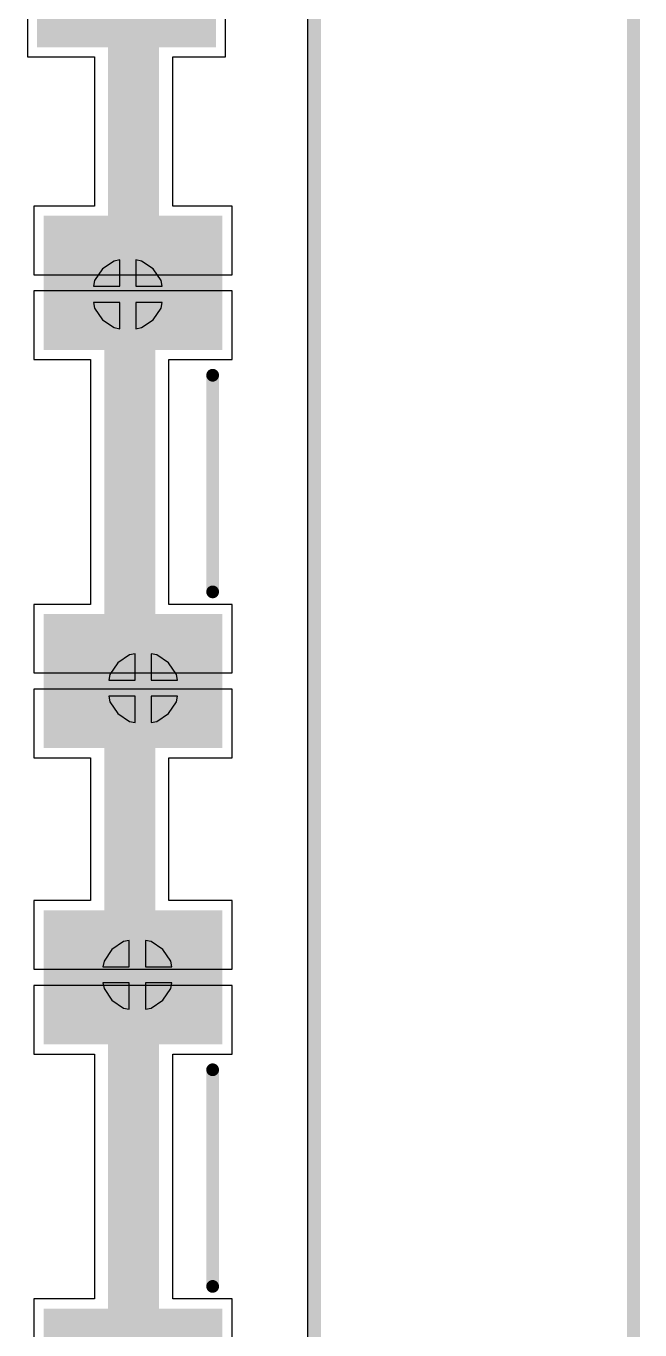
# Model space of a CAD drawing. Extents: x 60 to 151, y 116 to 276.
# Drawn here: x 141.01 to 150.63, y 154.5 to 174.97 of the extents above; entities that cross this region are included whole.
import ezdxf

# ---------------------------------------------------------------- set-up
doc = ezdxf.new("R2010")
doc.units = 0
doc.header["$MEASUREMENT"] = 0
doc.layers.get('0').update_dxf_attribs({"linetype": 'CONTINUOUS'})
for name, color, linetype in [('BOTTOMLAYER', 5, 'CONTINUOUS'), ('BOTTOMSOLDER', 6, 'CONTINUOUS'), ('MECHANICAL1', 6, 'CONTINUOUS'), ('MULTILAYER', 9, 'CONTINUOUS'), ('TOPLAYER', 1, 'CONTINUOUS'), ('TOPOVERLAY', 2, 'CONTINUOUS'), ('TOPPASTE', 8, 'CONTINUOUS'), ('TOPSOLDER', 216, 'CONTINUOUS'), ('VIAHOLELAYER', 16, 'CONTINUOUS')]:
    doc.layers.add(name, color=color, linetype=linetype)

# ---------------------------------------------------------------- blocks, each defined once
blk = doc.blocks.new('SMT2P___45')
at = {"layer": 'TOPLAYER'}
for points in [[(-0.3, -0.75), (0.3, -0.75), (-0.3, 0.75), (0.3, 0.75)], [(0.95, -0.75), (1.55, -0.75), (0.95, 0.75), (1.55, 0.75)], [(-3.45, -3.95), (-1.55, -3.95), (-3.45, -1.35), (-1.55, -1.35)], [(2.8, -3.95), (4.7, -3.95), (2.8, -1.35), (4.7, -1.35)]]:
    blk.add_solid(points, dxfattribs=at)
at = {"layer": 'TOPOVERLAY'}
for points, const_width in [([(-2.8, 0.1), (-0.8, 0.1)], 0.254), ([(2.1, 0.1), (4.5, 0.1)], 0.254), ([(-1.1, -3.9), (2.3, -3.9)], 0.2)]:
    blk.add_lwpolyline(points, dxfattribs=dict(at, const_width=const_width))
for points, const_width in [([(-2.864, 0.1, 1), (-2.737, 0.1, 1)], 0.127), ([(-0.864, 0.1, 1), (-0.737, 0.1, 1)], 0.127), ([(2.036, 0.1, 1), (2.163, 0.1, 1)], 0.127), ([(4.436, 0.1, 1), (4.563, 0.1, 1)], 0.127), ([(-1.15, -3.9, 1), (-1.05, -3.9, 1)], 0.1), ([(2.25, -3.9, 1), (2.35, -3.9, 1)], 0.1)]:
    blk.add_lwpolyline(points, format="xyb", close=True, dxfattribs=dict(at, const_width=const_width))
at = {"layer": 'TOPPASTE'}
for points in [[(-0.3, -0.75), (0.3, -0.75), (-0.3, 0.75), (0.3, 0.75)], [(0.95, -0.75), (1.55, -0.75), (0.95, 0.75), (1.55, 0.75)], [(-3.45, -3.95), (-1.55, -3.95), (-3.45, -1.35), (-1.55, -1.35)], [(2.8, -3.95), (4.7, -3.95), (2.8, -1.35), (4.7, -1.35)]]:
    blk.add_solid(points, dxfattribs=at)
at = {"layer": 'TOPSOLDER'}
for points in [[(-0.402, -0.852), (0.402, -0.852), (-0.402, 0.852), (0.402, 0.852)], [(0.848, -0.852), (1.652, -0.852), (0.848, 0.852), (1.652, 0.852)], [(-3.552, -4.052), (-1.448, -4.052), (-3.552, -1.248), (-1.448, -1.248)], [(2.698, -4.052), (4.802, -4.052), (2.698, -1.248), (4.802, -1.248)]]:
    blk.add_solid(points, dxfattribs=at)
blk = doc.blocks.new('SMT2P___46')
at = {"layer": 'TOPLAYER'}
for points in [[(-0.3, -0.75), (0.3, -0.75), (-0.3, 0.75), (0.3, 0.75)], [(0.95, -0.75), (1.55, -0.75), (0.95, 0.75), (1.55, 0.75)], [(-3.45, -3.95), (-1.55, -3.95), (-3.45, -1.35), (-1.55, -1.35)], [(2.8, -3.95), (4.7, -3.95), (2.8, -1.35), (4.7, -1.35)]]:
    blk.add_solid(points, dxfattribs=at)
at = {"layer": 'TOPOVERLAY'}
for points, const_width in [([(-2.8, 0.1), (-0.8, 0.1)], 0.254), ([(2.1, 0.1), (4.5, 0.1)], 0.254), ([(-1.1, -3.9), (2.3, -3.9)], 0.2)]:
    blk.add_lwpolyline(points, dxfattribs=dict(at, const_width=const_width))
for points, const_width in [([(-2.863, 0.1, 1), (-2.736, 0.1, 1)], 0.127), ([(-0.863, 0.1, 1), (-0.736, 0.1, 1)], 0.127), ([(2.037, 0.1, 1), (2.164, 0.1, 1)], 0.127), ([(4.437, 0.1, 1), (4.564, 0.1, 1)], 0.127), ([(-1.15, -3.9, 1), (-1.05, -3.9, 1)], 0.1), ([(2.25, -3.9, 1), (2.35, -3.9, 1)], 0.1)]:
    blk.add_lwpolyline(points, format="xyb", close=True, dxfattribs=dict(at, const_width=const_width))
at = {"layer": 'TOPPASTE'}
for points in [[(-0.3, -0.75), (0.3, -0.75), (-0.3, 0.75), (0.3, 0.75)], [(0.95, -0.75), (1.55, -0.75), (0.95, 0.75), (1.55, 0.75)], [(-3.45, -3.95), (-1.55, -3.95), (-3.45, -1.35), (-1.55, -1.35)], [(2.8, -3.95), (4.7, -3.95), (2.8, -1.35), (4.7, -1.35)]]:
    blk.add_solid(points, dxfattribs=at)
at = {"layer": 'TOPSOLDER'}
for points in [[(-0.402, -0.852), (0.402, -0.852), (-0.402, 0.852), (0.402, 0.852)], [(0.848, -0.852), (1.652, -0.852), (0.848, 0.852), (1.652, 0.852)], [(-3.552, -4.052), (-1.448, -4.052), (-3.552, -1.248), (-1.448, -1.248)], [(2.698, -4.052), (4.802, -4.052), (2.698, -1.248), (4.802, -1.248)]]:
    blk.add_solid(points, dxfattribs=at)
blk = doc.blocks.new('SMT2P___47')
at = {"layer": 'TOPLAYER'}
for points in [[(-0.3, -0.75), (0.3, -0.75), (-0.3, 0.75), (0.3, 0.75)], [(0.95, -0.75), (1.55, -0.75), (0.95, 0.75), (1.55, 0.75)], [(-3.45, -3.95), (-1.55, -3.95), (-3.45, -1.35), (-1.55, -1.35)], [(2.8, -3.95), (4.7, -3.95), (2.8, -1.35), (4.7, -1.35)]]:
    blk.add_solid(points, dxfattribs=at)
at = {"layer": 'TOPOVERLAY'}
for points, const_width in [([(-2.8, 0.1), (-0.8, 0.1)], 0.254), ([(2.1, 0.1), (4.5, 0.1)], 0.254), ([(-1.1, -3.9), (2.3, -3.9)], 0.2)]:
    blk.add_lwpolyline(points, dxfattribs=dict(at, const_width=const_width))
for points, const_width in [([(-2.863, 0.1, 1), (-2.736, 0.1, 1)], 0.127), ([(-0.864, 0.1, 1), (-0.737, 0.1, 1)], 0.127), ([(2.037, 0.1, 1), (2.164, 0.1, 1)], 0.127), ([(4.437, 0.1, 1), (4.564, 0.1, 1)], 0.127), ([(-1.15, -3.9, 1), (-1.05, -3.9, 1)], 0.1), ([(2.25, -3.9, 1), (2.35, -3.9, 1)], 0.1)]:
    blk.add_lwpolyline(points, format="xyb", close=True, dxfattribs=dict(at, const_width=const_width))
at = {"layer": 'TOPPASTE'}
for points in [[(-0.3, -0.75), (0.3, -0.75), (-0.3, 0.75), (0.3, 0.75)], [(0.95, -0.75), (1.55, -0.75), (0.95, 0.75), (1.55, 0.75)], [(-3.45, -3.95), (-1.55, -3.95), (-3.45, -1.35), (-1.55, -1.35)], [(2.8, -3.95), (4.7, -3.95), (2.8, -1.35), (4.7, -1.35)]]:
    blk.add_solid(points, dxfattribs=at)
at = {"layer": 'TOPSOLDER'}
for points in [[(-0.402, -0.852), (0.402, -0.852), (-0.402, 0.852), (0.402, 0.852)], [(0.848, -0.852), (1.652, -0.852), (0.848, 0.852), (1.652, 0.852)], [(-3.552, -4.052), (-1.448, -4.052), (-3.552, -1.248), (-1.448, -1.248)], [(2.698, -4.052), (4.802, -4.052), (2.698, -1.248), (4.802, -1.248)]]:
    blk.add_solid(points, dxfattribs=at)

msp = doc.modelspace()

# ---------------------------------------------------------------- linework, layer by layer
at = {"layer": 'BOTTOMLAYER'}
for p, q in [((145.422, 196.046), (145.422, 116.516)), ((142.386, 171.278), (142.203, 171.155)), ((142.475, 171.296), (142.386, 171.278)), ((142.475, 170.883), (142.475, 171.296)), ((142.818, 171.278), (142.729, 171.296)), ((142.729, 171.296), (142.729, 170.883)), ((143.001, 171.155), (142.818, 171.278)), ((142.203, 171.155), (142.08, 170.972)), ((143.124, 170.972), (143.001, 171.155)), ((142.08, 170.972), (142.062, 170.883)), ((142.062, 170.883), (142.475, 170.883)), ((142.729, 170.883), (143.142, 170.883)), ((143.142, 170.883), (143.124, 170.972)), ((142.475, 170.629), (142.062, 170.629)), ((142.062, 170.629), (142.08, 170.54)), ((142.08, 170.54), (142.203, 170.357)), ((142.475, 170.216), (142.475, 170.629)), ((143.142, 170.629), (142.729, 170.629)), ((142.729, 170.629), (142.729, 170.216)), ((143.001, 170.357), (143.124, 170.54)), ((143.124, 170.54), (143.142, 170.629)), ((142.203, 170.357), (142.386, 170.234)), ((142.818, 170.234), (143.001, 170.357)), ((142.386, 170.234), (142.475, 170.216)), ((142.729, 170.216), (142.818, 170.234)), ((142.443, 164.975), (142.32, 164.792)), ((142.626, 165.098), (142.443, 164.975)), ((142.715, 165.116), (142.626, 165.098)), ((142.715, 164.703), (142.715, 165.116)), ((143.058, 165.098), (142.969, 165.116)), ((142.969, 165.116), (142.969, 164.703)), ((143.241, 164.975), (143.058, 165.098)), ((143.364, 164.792), (143.241, 164.975)), ((142.32, 164.792), (142.302, 164.703)), ((143.382, 164.703), (143.364, 164.792)), ((142.302, 164.703), (142.715, 164.703)), ((142.969, 164.703), (143.382, 164.703)), ((142.715, 164.449), (142.302, 164.449)), ((142.302, 164.449), (142.32, 164.36)), ((142.32, 164.36), (142.443, 164.177)), ((142.715, 164.036), (142.715, 164.449)), ((143.382, 164.449), (142.969, 164.449)), ((142.969, 164.449), (142.969, 164.036)), ((143.241, 164.177), (143.364, 164.36)), ((143.364, 164.36), (143.382, 164.449)), ((142.443, 164.177), (142.626, 164.054)), ((143.058, 164.054), (143.241, 164.177)), ((142.626, 164.054), (142.715, 164.036)), ((142.969, 164.036), (143.058, 164.054)), ((142.353, 160.475), (142.23, 160.292)), ((142.536, 160.598), (142.353, 160.475)), ((142.625, 160.616), (142.536, 160.598)), ((142.625, 160.203), (142.625, 160.616)), ((142.968, 160.598), (142.879, 160.616)), ((142.879, 160.616), (142.879, 160.203)), ((143.151, 160.475), (142.968, 160.598)), ((143.274, 160.292), (143.151, 160.475)), ((142.23, 160.292), (142.212, 160.203)), ((143.292, 160.203), (143.274, 160.292)), ((142.212, 160.203), (142.625, 160.203)), ((142.879, 160.203), (143.292, 160.203)), ((142.625, 159.949), (142.212, 159.949)), ((142.212, 159.949), (142.23, 159.86)), ((142.23, 159.86), (142.353, 159.677)), ((142.625, 159.536), (142.625, 159.949)), ((143.292, 159.949), (142.879, 159.949)), ((142.879, 159.949), (142.879, 159.536)), ((143.151, 159.677), (143.274, 159.86)), ((143.274, 159.86), (143.292, 159.949)), ((142.353, 159.677), (142.536, 159.554)), ((142.968, 159.554), (143.151, 159.677)), ((142.536, 159.554), (142.625, 159.536)), ((142.879, 159.536), (142.968, 159.554))]:
    msp.add_line(p, q, dxfattribs=at)
at = {"layer": 'BOTTOMLAYER', "const_width": 0.3}
for points in [[(142.452, 170.756, 1), (142.752, 170.756, 1)], [(142.692, 164.576, 1), (142.992, 164.576, 1)], [(142.602, 160.076, 1), (142.902, 160.076, 1)]]:
    msp.add_lwpolyline(points, format="xyb", close=True, dxfattribs=at)
at = {"layer": 'BOTTOMSOLDER', "const_width": 0.402}
for points in [[(142.401, 170.756, 1), (142.803, 170.756, 1)], [(142.641, 164.576, 1), (143.043, 164.576, 1)], [(142.551, 160.076, 1), (142.953, 160.076, 1)]]:
    msp.add_lwpolyline(points, format="xyb", close=True, dxfattribs=at)
at = {"layer": 'MECHANICAL1', "const_width": 0.2}
for points in [[(145.532, 116.186), (145.532, 196.186)], [(150.532, 116.186), (150.532, 196.186)]]:
    msp.add_lwpolyline(points, dxfattribs=at)
at = {"layer": 'MULTILAYER', "const_width": 0.3}
for points in [[(142.452, 170.756, 1), (142.752, 170.756, 1)], [(142.692, 164.576, 1), (142.992, 164.576, 1)], [(142.602, 160.076, 1), (142.902, 160.076, 1)]]:
    msp.add_lwpolyline(points, format="xyb", close=True, dxfattribs=at)
at = {"layer": 'TOPLAYER'}
for p, q in [((145.422, 195.806), (145.422, 116.306)), ((141.028, 175.559), (141.028, 174.482)), ((144.136, 174.482), (144.136, 175.559)), ((141.028, 174.482), (142.077, 174.482)), ((142.077, 174.482), (142.077, 172.14)), ((143.307, 172.14), (143.307, 174.482)), ((143.307, 174.482), (144.136, 174.482)), ((142.077, 172.14), (141.128, 172.14)), ((141.128, 172.14), (141.128, 171.063)), ((144.236, 172.14), (143.307, 172.14)), ((144.236, 171.063), (144.236, 172.14)), ((141.128, 171.063), (144.236, 171.063)), ((144.236, 170.809), (141.128, 170.809)), ((141.128, 170.809), (141.128, 169.732)), ((144.236, 169.732), (144.236, 170.809)), ((141.128, 169.732), (142.017, 169.732)), ((142.017, 169.732), (142.017, 165.89)), ((143.247, 165.89), (143.247, 169.732)), ((143.247, 169.732), (144.236, 169.732)), ((142.017, 165.89), (141.128, 165.89)), ((141.128, 165.89), (141.128, 164.813)), ((144.236, 165.89), (143.247, 165.89)), ((144.236, 164.813), (144.236, 165.89)), ((141.128, 164.813), (144.236, 164.813)), ((144.236, 164.559), (141.128, 164.559)), ((141.128, 164.559), (141.128, 163.482)), ((144.236, 163.482), (144.236, 164.559)), ((141.128, 163.482), (142.017, 163.482)), ((142.017, 163.482), (142.017, 161.24)), ((143.247, 161.24), (143.247, 163.482)), ((143.247, 163.482), (144.236, 163.482)), ((142.017, 161.24), (141.128, 161.24)), ((141.128, 161.24), (141.128, 160.163)), ((144.236, 161.24), (143.247, 161.24)), ((144.236, 160.163), (144.236, 161.24)), ((141.128, 160.163), (144.236, 160.163)), ((144.236, 159.909), (141.128, 159.909)), ((141.128, 159.909), (141.128, 158.832)), ((144.236, 158.832), (144.236, 159.909)), ((141.128, 158.832), (142.077, 158.832)), ((142.077, 158.832), (142.077, 154.99)), ((143.307, 154.99), (143.307, 158.832)), ((143.307, 158.832), (144.236, 158.832)), ((142.077, 154.99), (141.128, 154.99)), ((141.128, 154.99), (141.128, 153.913)), ((144.236, 154.99), (143.307, 154.99)), ((144.236, 153.913), (144.236, 154.99))]:
    msp.add_line(p, q, dxfattribs=at)
at = {"layer": 'TOPLAYER', "const_width": 0.8}
for points in [[(142.692, 170.966), (142.692, 175.676)], [(142.632, 170.906), (142.692, 170.966)], [(142.632, 160.286), (142.632, 170.906)], [(142.632, 160.286), (142.692, 160.226)], [(142.692, 153.836), (142.692, 160.226)]]:
    msp.add_lwpolyline(points, dxfattribs=at)
at = {"layer": 'TOPLAYER'}
for points, const_width in [([(142.432, 170.906, 1), (142.832, 170.906, 1)], 0.4), ([(142.432, 170.906, 1), (142.832, 170.906, 1)], 0.4), ([(142.492, 170.966, 1), (142.892, 170.966, 1)], 0.4), ([(142.492, 170.966, 1), (142.892, 170.966, 1)], 0.4), ([(142.452, 170.756, 1), (142.752, 170.756, 1)], 0.3), ([(142.692, 164.576, 1), (142.992, 164.576, 1)], 0.3), ([(142.432, 160.286, 1), (142.832, 160.286, 1)], 0.4), ([(142.432, 160.286, 1), (142.832, 160.286, 1)], 0.4), ([(142.492, 160.226, 1), (142.892, 160.226, 1)], 0.4), ([(142.492, 160.226, 1), (142.892, 160.226, 1)], 0.4), ([(142.602, 160.076, 1), (142.902, 160.076, 1)], 0.3)]:
    msp.add_lwpolyline(points, format="xyb", close=True, dxfattribs=dict(at, const_width=const_width))
at = {"layer": 'TOPSOLDER', "const_width": 0.402}
for points in [[(142.401, 170.756, 1), (142.803, 170.756, 1)], [(142.641, 164.576, 1), (143.043, 164.576, 1)], [(142.551, 160.076, 1), (142.953, 160.076, 1)]]:
    msp.add_lwpolyline(points, format="xyb", close=True, dxfattribs=at)
at = {"layer": 'VIAHOLELAYER', "const_width": 0.15}
for points in [[(142.527, 170.756, 1), (142.677, 170.756, 1)], [(142.767, 164.576, 1), (142.917, 164.576, 1)], [(142.677, 160.076, 1), (142.827, 160.076, 1)]]:
    msp.add_lwpolyline(points, format="xyb", close=True, dxfattribs=at)

# ---------------------------------------------------------------- block references
at = {"rotation": 90}
for name, p in [('SMT2P___45', (139.932, 178.186)), ('SMT2P___46', (140.032, 167.186)), ('SMT2P___47', (140.032, 156.286))]:
    msp.add_blockref(name, p, dxfattribs=at)

doc.saveas('drawing.dxf')
